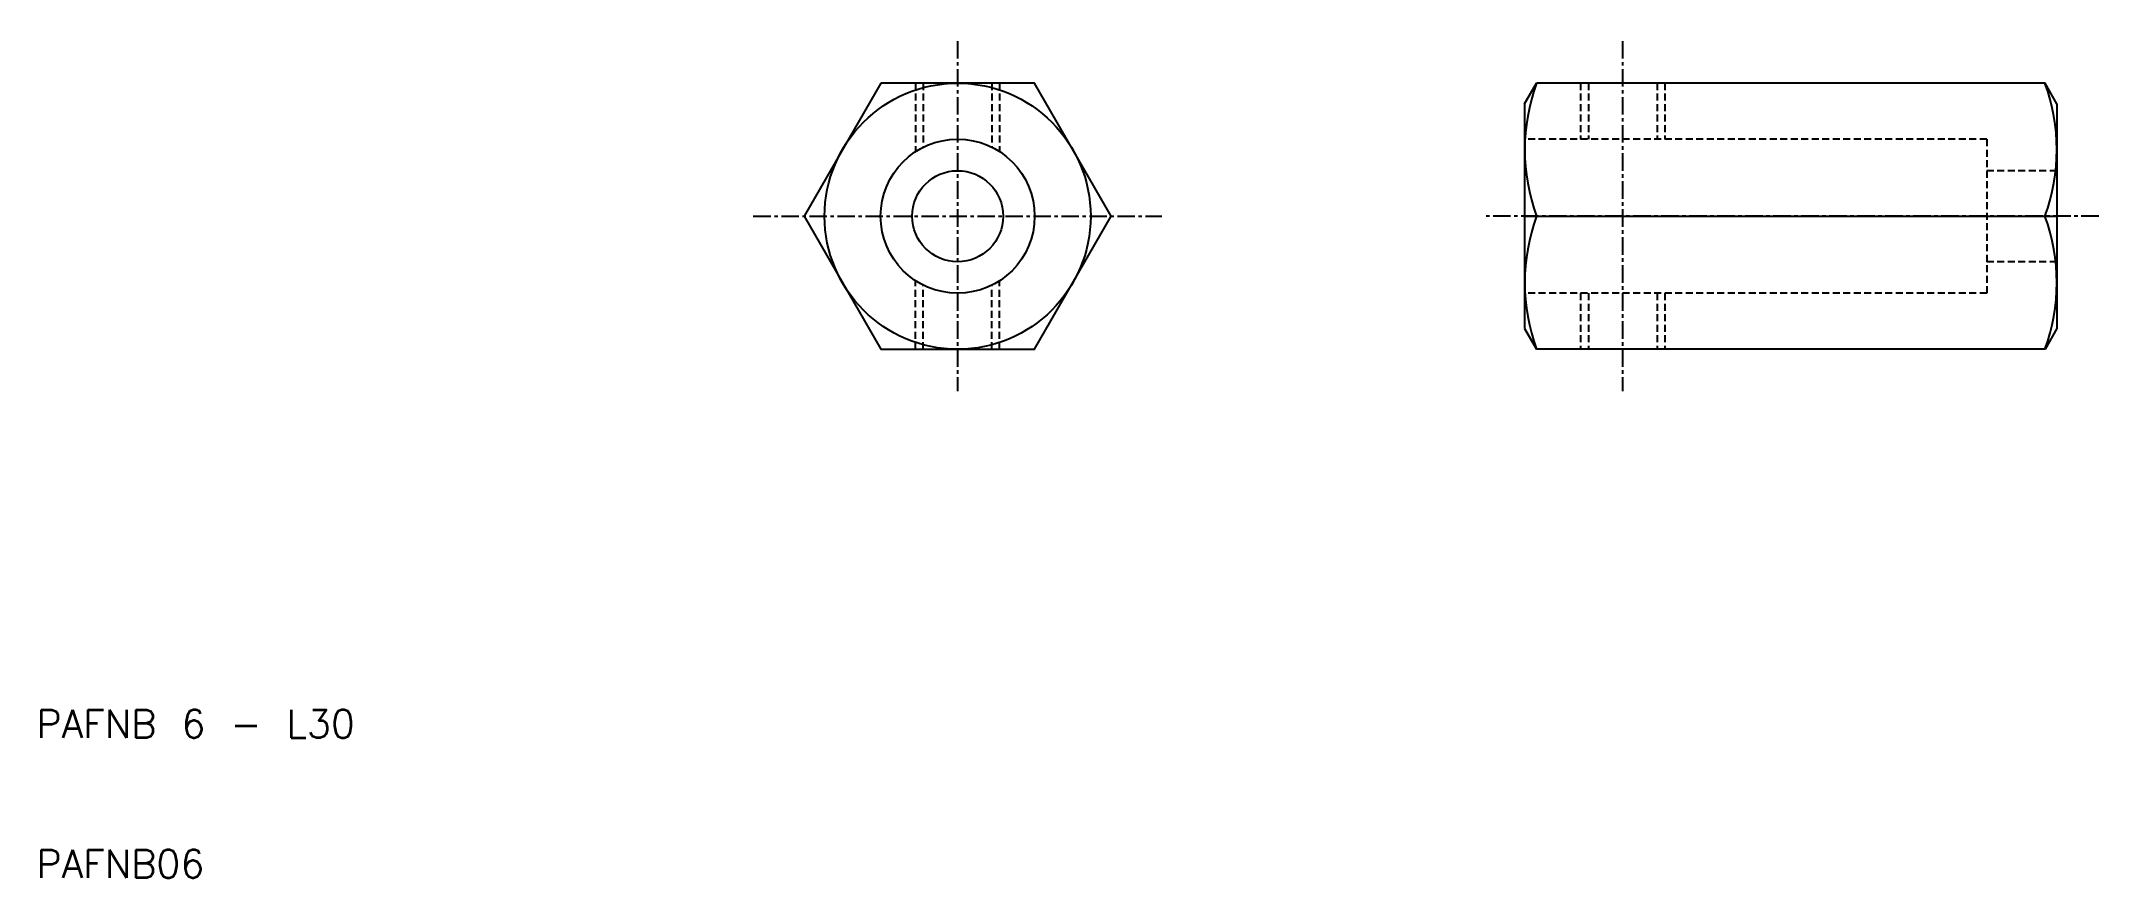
# Model space of a CAD drawing. Extents: x 10 to 157, y 10 to 70.
import ezdxf

# ---------------------------------------------------------------- set-up
doc = ezdxf.new("R2010")
doc.units = 0
doc.linetypes.add('CENTER', pattern=[2, 1.25, -0.25, 0.25, -0.25])
doc.linetypes.add('DASHED', pattern=[0.75, 0.5, -0.25])
doc.layers.get('0').update_dxf_attribs({"linetype": 'CONTINUOUS'})
doc.layers.add('CENTER', color=1, linetype='CENTER')
doc.styles.get("Standard").update_dxf_attribs({"font": 'txt.shx', "bigfont": 'bigfont.shx'})

msp = doc.modelspace()

# ---------------------------------------------------------------- linework, layer by layer
at = {"color": 3, "linetype": 'DASHED'}
for p, q in [((72.79, 66.74), (72.79, 61.85)), ((73.33, 66.74), (73.33, 62.16)), ((78.24, 66.74), (78.24, 62.16)), ((78.79, 66.74), (78.79, 61.85)), ((120.28, 66.74), (120.28, 62.74)), ((120.83, 66.74), (120.83, 62.74)), ((125.74, 66.74), (125.74, 62.74)), ((126.28, 66.74), (126.28, 62.74)), ((149.28, 62.74), (116.28, 62.74)), ((149.28, 62.74), (149.28, 51.74)), ((154.28, 60.49), (149.28, 60.49)), ((154.28, 53.99), (149.28, 53.99)), ((72.79, 47.74), (72.79, 52.63)), ((73.33, 47.74), (73.33, 52.32)), ((78.24, 47.74), (78.24, 52.32)), ((78.79, 47.74), (78.79, 52.63)), ((149.28, 51.74), (116.28, 51.74)), ((120.28, 51.74), (120.28, 47.74)), ((120.83, 51.74), (120.83, 47.74)), ((125.74, 51.74), (125.74, 47.74)), ((126.28, 51.74), (126.28, 47.74))]:
    msp.add_line(p, q, dxfattribs=at)
at = {"color": 7, "linetype": 'CONTINUOUS'}
for p, q in [((116.28, 65.27), (117.13, 66.74)), ((153.44, 66.74), (117.13, 66.74)), ((154.28, 65.27), (153.44, 66.74)), ((116.28, 65.27), (116.28, 49.21)), ((154.28, 65.27), (154.28, 49.21)), ((116.28, 57.24), (154.28, 57.24)), ((116.28, 49.21), (117.13, 47.74)), ((154.28, 49.21), (153.44, 47.74)), ((153.44, 47.74), (117.13, 47.74))]:
    msp.add_line(p, q, dxfattribs=at)
msp.add_lwpolyline([(70.3, 66.74), (64.82, 57.24), (70.3, 47.74), (81.27, 47.74), (86.76, 57.24), (81.27, 66.74)], close=True, dxfattribs=at)
for radius in [9.5, 5.5, 3.25]:
    msp.add_circle((75.79, 57.24), radius, dxfattribs=at)
for centre, start, end in [((130.08, 61.99), 159.8474, 200.1526), ((140.49, 61.99), 339.8474, 20.1526), ((130.08, 52.49), 159.8474, 200.1526), ((140.49, 52.49), 339.8474, 20.1526)]:
    msp.add_arc(centre, 13.79, start, end, dxfattribs=at)
at = {"layer": 'CENTER', "color": 1, "linetype": 'CENTER'}
for p, q in [((75.79, 69.74), (75.79, 44.74)), ((123.28, 69.74), (123.28, 44.74)), ((61.2, 57.24), (90.37, 57.24)), ((157.28, 57.24), (113.28, 57.24))]:
    msp.add_line(p, q, dxfattribs=at)

# ---------------------------------------------------------------- texts
at = {"color": 7, "linetype": 'CONTINUOUS'}
for s, p in [('PAFNB 6 - L30', (10, 20)), ('PAFNB06', (10, 10))]:
    msp.add_text(s, height=2, dxfattribs=at).set_placement(p)

doc.saveas('drawing.dxf')
